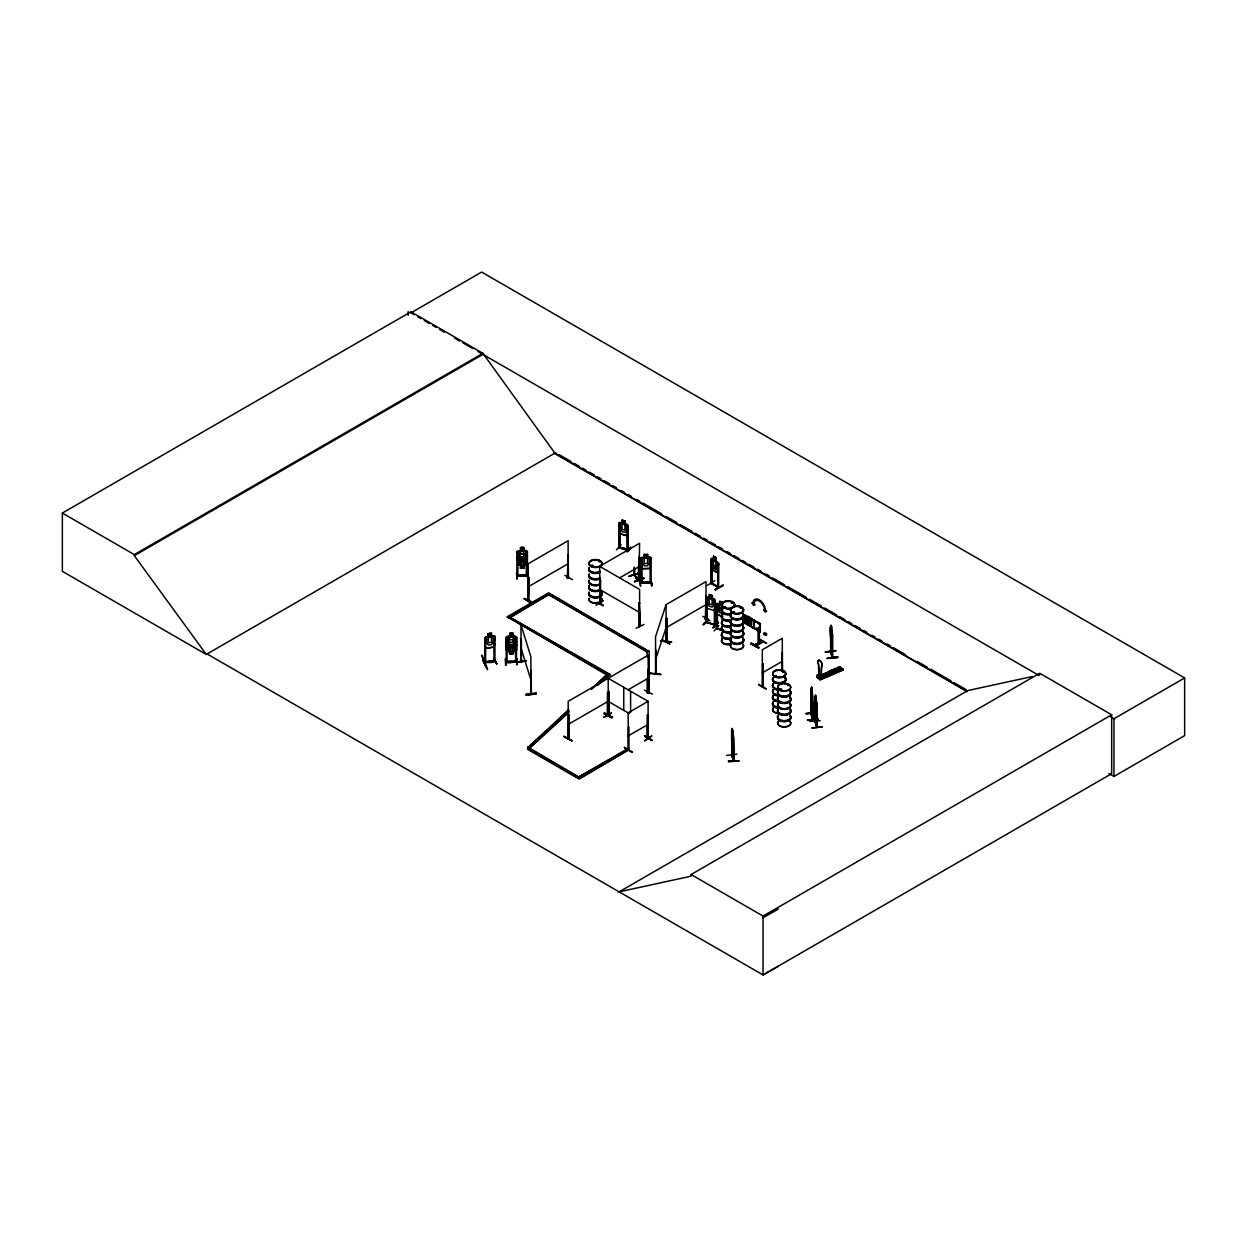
<?xml version="1.0" encoding="UTF-8"?>
<svg xmlns="http://www.w3.org/2000/svg" width="1247" height="1247" viewBox="0 0 1247 1247"><rect width="100%" height="100%" fill="white"/><g stroke="black" fill="none" stroke-linecap="round" stroke-linejoin="round"><path stroke-width="1.5" d="M814.899 721.997L814.852 720.672M816.956 703.744L817.206 727.391L816.567 726.19M530.895 694.002L530.895 656.904L520.981 624.794L521.09 662.453L521.605 661.534M819.606 674.83L818.889 675.936L818.468 664.48A3.538 1.715 66.8 0 1 818.468 660.396A3.538 1.715 66.8 0 1 821.446 662.718A3.538 1.715 66.8 0 1 821.446 666.786L821.009 677.573L818.203 675.905L819.996 675.438L819.201 675.827L818.656 664.402A3.538 1.715 66.8 0 1 818.656 660.318A3.538 1.715 66.8 0 1 821.633 662.64A3.538 1.715 66.8 0 1 821.633 666.709L821.196 677.495L818.001 674.923M732.145 755.136L732.145 754.295M733.283 759.626L733.626 760.374M733.844 760.951L731.833 755.121M831.079 651.37L830.424 650.903L832.248 657.668L832.123 631.185M832.123 657.153L830.705 651.729M660.894 674.019L650.482 673.271M812.639 702.388C811.968 709.029 810.067 692.724 812.062 692.101L812.639 719.566L812.14 691.773M812.467 702.404L812.311 704.555L811.033 696.434L812.311 704.555L812.623 702.31M656.156 673.396L655.673 672.382L656.109 673.38M666.475 641.878L666.21 641.956M811.75 688.983L811.922 690.059M733.142 745.909L731.662 737.975L731.849 741.404M832.326 640.428L832.014 642.673L832.232 640.522M815.897 697.977L815.694 696.637M814.992 707.75L816.426 712.442L816.645 710.291M831.297 626.867L831.328 628.426M818.967 675.219L819.918 675.126M811.501 703.932C812.888 713.362 809.615 712.427 812.623 719.503M812.639 718.724L811.532 713.502L813.06 719.519L812.857 695.857M813.075 719.394L813.075 718.631M759.953 631.496L745.145 623.484L744.397 622.019M631.917 752.19L624.435 747.452L631.948 751.77M765.985 689.217L758.628 684.774M766.172 688.656L758.644 684.385M760 632.12L760.327 623.422L760.296 631.98L759.563 631.652M592.231 566.403L591.468 565.842M592.138 565.904L592.995 565.826L591.296 566.122M599.636 561.571L598.794 561.649L599.869 561.399M725.614 607.071C723.541 609.487 723.525 604.733 725.66 607.32M725.146 607.554L723.961 606.962L725.38 606.743M731.49 602.987L732.628 602.909L731.553 602.893M732.55 603.065L731.49 602.815M731.677 603.018L732.332 602.535M732.877 612.293L734.327 611.903M740.609 608.302L740.656 607.601M741.31 608.24L740.344 608.1M775.852 676.17C778.409 676.622 772.828 676.045 775.369 676.42M776.164 676.482L775.182 676.295M782.57 671.993L783.584 671.665M783.085 671.915L783.085 671.432M779.702 689.7L780.388 689.872M788.166 685.445L787.933 685.601M524.021 599.043C532.095 598.42 536.615 609.502 524.441 598.342M564.065 736.634C588.818 749.463 546.841 727.406 572.014 740.702M597.017 602.488L603.08 605.871M603.454 605.231L597.329 602.27M604.359 713.3L612.542 717.306L611.56 717.882L604.031 713.533L611.934 717.196M604.374 712.925L612.511 717.259M611.918 717.555L604.016 713.565L604.686 713.128M662.251 639.695L669.857 644.029L661.908 639.976M750.85 643.764C757.864 644.387 764.598 652.742 750.85 643.764L758.69 647.832L751.255 643.062M655.704 650.217L655.641 673.333L656.156 672.554M666.958 618.45L665.773 642.33L665.867 619.245L666.709 618.309L666.974 641.55M650.388 673.692L650.482 672.881M671.541 641.909L661.113 640.802M667.036 640.724L665.836 641.535M660.816 674.705L650.466 673.38M706.067 617.811C707.626 618.216 704.181 620.149 705.989 618.699L705.989 581.601L666.038 604.67L655.532 636.734L655.673 673.302M655.532 659.803L666.038 627.74L705.989 604.67M717.539 572.747L718.366 570.471L717.602 572.872L711.772 569.567L710.993 566.309M493.874 660.287L494.919 661.222L494.919 636.422L493.796 647.115L485.909 648.331L484.849 645.603L484.958 638.012M649.858 568.461L651.012 565.608M651.137 565.686L649.952 568.554L641.784 568.741L640.724 566.013M811.189 688.453L812.639 694.766M494.794 661.269C491.677 664.37 481.732 660.551 485.629 662.734L485.613 639.384L484.693 639.524L485.613 639.384M517.022 556.926L518.222 554.027L526.374 553.917L527.45 556.785M517.022 559.17L518.097 561.976L526.265 561.883L527.45 559.046M506.251 642.61L507.435 639.711L515.603 639.68L516.663 642.486M506.36 642.626L507.513 639.805M515.401 647.474L516.554 644.652M506.235 644.855L507.311 647.676L515.479 647.567L516.663 644.73M714.141 610.469L715.217 607.975M715.31 608.022L714.219 610.578L707.033 608.333L706.145 605.154M618.886 530.567L619.79 533.732L627.101 535.836L628.052 533.28M627.101 535.836L628.098 533.389M754.544 645.307L762.026 641.02M485.442 665.727C473.081 632.26 497.366 691.851 482.698 659.834M595.895 605.372L603.408 600.664M611.591 713.113L603.797 717.337L611.248 712.988M707.361 585.389L714.858 580.697M831.578 671.135C828.803 672.912 835.1 673.131 832.482 671.151M815.382 722.013L815.382 710.478M600.68 602.847L599.558 602.582L600.586 602.8M600.384 602.161L600.306 603.875L600.586 580.603L599.636 580.369L600.586 580.603M638.854 625.308L639.96 625.526L638.838 625.48M638.963 626.181L639.96 626.368L639.181 602.893L638.916 626.212L639.68 626.555L639.602 589.41L599.636 566.341L639.602 543.271L638.963 580.697M608.817 691.898L608.926 715.762L608.817 691.898L607.476 692.693L607.398 715.809L609.175 715.108L608.754 714.095L607.398 714.967M711.834 583.066L710.993 582.63L712.099 583.767L712.021 560.651L711.086 560.417L712.021 560.651M711.258 583.284C721.904 588.257 717.415 586.152 718.303 587.696L718.537 562.849L718.537 587.727L711.008 583.44M648.206 738.442L647.349 738.006M731.864 730.103L733.47 736.276L733.47 761.075L731.584 755.074M832.139 642.657C829.941 640.615 829.115 617.062 832.123 631.263M530.645 693.41L530.692 692.553M639.664 579.98L640.818 586.09M640.288 586.043L639.711 579.933M516.632 573.043L516.959 579.247L516.585 573.074M505.861 658.743L506.095 664.807M505.581 664.916L505.409 658.759L506.095 664.495M814.805 696.855L816.754 702.653L816.785 727.453L816.536 700.954M816.769 727.391L814.852 721.514L815.102 696.481M703.495 624.747L708.53 619.4M621.162 544.783L616.392 549.849M714.063 630.966L718.802 625.495M647.427 714.983L648.362 715.513L648.05 738.832L648.113 701.344L608.146 678.274L608.411 715.607M528.666 599.62L529.164 599.963M529.18 599.76L528.572 601.007M638.776 579.528L639.96 579.668L639.165 580.12M641.145 581.164C652.82 587.353 625.667 571.843 639.867 580.541L639.867 557.44M569.224 737.336L568.18 737.507M647.848 691.991L648.175 691.415M647.817 692.818L648.113 669.234L647.848 692.833L648.113 691.462L647.349 691.898M706.316 618.044L705.693 618.372M655.969 673.801L656.078 650.248M634.629 574.477C633.008 574.851 634.006 574.727 633.803 569.209M639.321 579.216C638.573 577.47 637.841 581.133 639.352 579.138M760.031 631.356L747.748 624.264L757.132 629.408M762.307 686.894L762.338 649.781L782.321 638.246L782.243 671.135M758.129 629.127L758.457 627.615L759.283 628.098L759.501 643.577L758.612 643.14M758.082 643.452L758.082 629.034M725.271 606.79L724.304 606.712M732.425 603.018L731.895 603.221M732.955 611.809L732.784 612.698L734.389 612.573M734.062 612.464L732.488 612.277L733.189 611.669M782.945 671.65L783.599 671.728M484.927 662.001L494.919 660.38M717.321 606.026L716.464 605.777L717.321 606.026L717.165 629.127L717.274 628.254L716.355 628.815L716.526 604.047L719.628 603.938M716.526 627.787L716.464 628.847L722.948 630.701M717.274 628.254L716.666 627.802M717.477 605.824L717.415 629.127M717.524 603.33L722.59 604.966L722.746 602.005L719.581 601.163L719.69 604.125L718.132 604.624L718.132 609.923L719.69 612.636L722.59 613.477M716.479 611.716L717.43 614.833L722.948 616.361L717.508 614.755L716.635 611.669M619.681 524.925L618.824 524.66L619.681 524.925L619.681 547.994M625.012 521.012L621.926 520.093L622.019 523.054L620.476 523.537L620.476 528.837L622.019 531.565L624.903 532.422L626.446 530.614L626.446 525.314L624.903 523.911L624.965 521.012L625.059 523.787M627.07 524.379L628.098 525.766L628.145 550.504L618.73 547.745L618.886 522.961L619.868 522.244L627.07 524.379L628.161 525.704M627.194 527.154L628.223 527.216L627.194 527.154L627.522 550.005M619.775 547.168L628.317 549.475L619.946 547.23M627.085 551.361C627.646 548.431 631.98 547.698 630.67 547.215M627.023 551.782L630.733 547.604M627.147 551.751L630.795 547.682M628.753 550.566L631.169 547.807M517.053 575.194L527.434 575.101M526.172 550.535L517.022 551.501L516.85 576.285L527.434 575.943M506.064 660.926L507.248 661.362M506.064 661.767L516.648 661.643M515.479 661.269C520.685 659.725 504.941 665.836 506.282 660.863L507.124 660.91M515.588 638.791L516.539 638.573L515.588 638.573L515.697 661.58M494.81 661.237L484.678 662.812L484.849 637.996L485.909 636.812L493.765 635.674L494.95 636.484L493.687 635.705M484.989 638.074L485.909 636.812M706.098 597.609L709.309 597.609L709.2 594.648L712.255 595.614L713.627 605.294L712.099 607.086L709.247 606.182L707.719 603.439L707.719 598.139L709.2 597.484M706.94 599.511L706.098 599.246L706.94 599.511L706.784 622.612L707.033 621.77M706.176 621.255L715.217 625.23L715.31 600.399L712.162 598.513L712.255 595.614M707.111 597.001L714.235 599.059M714.547 601.662L715.388 601.927L714.547 601.662L714.282 624.918L714.593 623.843L715.217 624.388M708.14 619.291L703.043 624.716L708.093 619.338M706.426 622.113L706.394 621.287M706.94 622.58L707.111 599.324M714.437 624.965L714.5 623.843M717.929 621.941L712.879 627.802L718.443 622.565L712.957 627.755M763.008 686.816L762.681 663.591L762.681 687.019M830.923 671.743L832.949 671.603M651.121 582.801L651.137 558.001L649.905 557.035L641.815 557.284L640.724 558.407L640.537 583.144L640.553 582.053L641.582 582.287M633.757 574.088L634.349 575.506L634.131 567.182M634.692 575.381L634.598 567.666M517.022 551.564L520.607 550.535L520.607 547.698C526.328 544.877 521.605 552.125 526.218 550.441L527.45 551.423L527.325 576.161L527.325 575.101M526.296 565.343L527.341 564.299M523.974 568.305L520.498 568.273L523.974 568.305L523.974 565.39L527.45 564.408M509.711 636.188L506.235 637.186L506.282 662.001M507.513 651.059L515.51 650.965L516.554 649.983M513.078 650.996L514.808 650.03L514.808 644.73L513.078 642.47L513.078 637.201L509.836 637.233L508.09 650.108L509.836 651.028C506.952 655.423 515.899 655.423 513.078 650.996L516.663 650.03L516.663 637.046L513.187 636.157M569.037 712.208L529.258 748.59L527.512 747.951L568.71 709.543M591.452 688.749L607.071 674.471L608.645 675.968L610.11 674.409L510.21 617.452M527.512 747.951L547.402 729.76M554.51 723.26L568.71 710.276M591.452 689.482L607.071 674.471M629.158 750.273L627.693 749.431L577.751 777.536L627.693 748.699L629.158 749.541L579.2 779.11L527.793 749.431L569.037 711.476M597.453 685.491L608.817 675.095M603.127 681.018L608.817 675.812L607.071 675.188M567.369 577.377L568.445 577.049L567.619 577.532M600.54 602.426L599.542 602.582L600.586 603.221M639.82 579.746L639.119 580.354M705.319 618.153L705.241 619.135M706.207 618.917L705.319 619.089L705.989 595.63L706.145 622.409L715.17 625.183M609.082 715.155L607.99 714.531M647.349 692.74L648.175 692.256M648.44 692.49L648.113 655.205L568.196 701.344L568.118 738.489L569.224 738.177L569.115 715.123L568.196 715.373L569.115 715.123M640.631 582.926L651.105 582.598M641.613 583.097L641.613 560.028L640.631 559.856L641.582 559.825L641.706 582.895M651.121 581.959L640.537 582.302M592.481 565.312L591.281 565.842M779.811 689.248L781.588 689.248L779.967 689.139M787.59 685.117L788.353 685.242M527.294 575.35L517.069 575.506M515.588 660.816L516.539 660.801M516.663 661.004L506.095 661.175M488.341 636.593L486.673 637.809L486.673 643.109L488.341 645.12L491.474 644.637L493.157 642.096L493.157 636.796L491.474 636.11L491.567 633.102L488.201 633.616L488.232 636.516L488.232 633.679M530.692 693.472L531.316 694.002L531.253 670.886M819.809 677.651L822.397 676.84L819.809 677.651L820.308 679.864L843.346 669.998L839.917 667.02L816.629 677.043L839.948 667.207C832.357 666.085 846.947 674.736 837.579 667.722M840.696 667.987L817.705 677.916L816.879 676.903M817.331 677.604L840.556 667.691L817.455 677.526M819.856 679.568L819.185 679.023L820.09 679.537L843.097 669.623M842.224 669.14L843.097 669.468L839.917 666.724M628.457 726.705L628.504 750.148M647.848 715.513L648.066 738.801L648.113 715.373L647.162 715.123L647.162 738.286L648.144 738.411L647.209 738.271M781.994 670.98L782.321 652.259L782.586 670.933M644.699 736.166L652.228 740.469M628.457 750.117L628.722 726.861M713.565 559.046L713.565 556.209L716.043 557.612L716.043 560.449M711.772 569.567L711.086 566.263M600.056 603.283L599.636 566.341M528.822 577.392L528.151 600.851M567.369 578.218L568.118 554.712L568.476 577.922L567.369 578.218L568.196 577.735L568.118 540.699L528.151 563.769L528.073 600.898L529.18 600.602M567.619 578.374L568.367 554.868M564.922 575.381L572.498 579.715M599.636 580.369L600.212 603.797M599.901 580.214L599.823 603.626L600.664 603.112M639.96 580.51L639.197 580.915L638.994 557.097M639.851 603.283L638.916 603.049M717.789 564.236L718.724 564.47L717.789 564.236L717.773 587.337M636.141 628.239L643.92 624.451M717.711 586.651L711.834 583.315L718.537 586.901M714.952 589.348C726.642 584.562 725.645 582.084 715.373 590.049M714.952 589.831L722.808 585.716M705.693 619.213L706.254 595.77M710.042 620.757L702.84 616.33M607.663 715.949L607.741 692.833L609.082 692.054M647.739 692.849L648.362 669.374M644.543 690.183L652.462 694.189M607.507 714.858L608.895 714.095M607.476 715.762L608.52 715.077M648.113 737.569L647.442 737.164M644.403 740.702L651.822 735.933L644.746 740.921M207.189 654.005L206.379 654.488L62.35 571.329L62.35 513.063L410.949 311.797L482.916 353.337L554.884 453.16L966.924 691.056M410.949 311.797L410.949 312.872L481.638 272.064L1184.65 677.947L1184.65 735.621L1113.961 776.429L1108.91 773.499M62.35 513.063L134.317 554.603L482.916 353.337M778.315 966.238L763.055 974.936L207.096 653.958L206.269 654.426L134.317 555.679L482.916 354.413M206.269 654.426L555.694 452.692M528.151 586.838L568.118 563.769M606.977 675.017L507.295 616.735L548.711 592.824L648.611 651.215M507.295 617.452L535.602 601.116M538.922 599.199L548.711 593.541L567.026 604.125M619.619 577.875L639.602 566.341M648.611 650.498L647.146 651.339L547.246 593.666L647.146 652.056M610.11 674.409L608.645 675.25L507.295 616.735M744.241 615.441C745.893 613.571 742.838 620.429 744.319 622.066L745.192 623.516M744.319 617.327L745.145 616.579L749.728 619.229L751.692 621.785L751.692 624.435L749.728 624.716L745.145 622.066L744.319 620.164M748.013 616.423L760.296 624.388L748.013 616.423L747.748 617.359C759.657 626.415 759.719 618.481 759.766 627.444M568.196 724.413L608.146 701.344L629.236 713.533M628.129 689.809L648.113 678.274M751.707 618.855L754.232 621.1L754.154 627.802L751.785 627.319M527.793 749.431L529.258 747.857L527.512 747.234M758.753 631.107L747.748 624.264M757.927 628.878L758.768 629.361L758.815 643.966L758.69 629.47C753.344 627.272 759.47 628.597 758.051 630.686M758.457 627.615L759.283 628.098M756.415 629.501L756.415 628.176M757.927 629.127C758.768 627.615 760.218 629.595 758.768 628.644M758.768 629.361L759.594 628.878L758.612 629.517M759.594 630.701L760.327 631.278M648.113 701.344L628.129 712.879L628.504 749.759M754.186 645.213L762.088 640.662L754.606 644.98M755.479 645.494L762.977 641.207M755.853 646.164L763.335 641.831M758.768 638.729L766.64 643.265M628.129 735.948L648.113 724.413M527.793 748.699L579.2 778.377L629.158 749.541M762.338 672.85L782.321 661.315M618.325 892.322L967.75 690.573L1032.126 676.575M619.135 891.839L691.103 876.189L691.103 874.521L1039.702 673.255L1111.669 714.796L1111.669 773.67L763.055 974.936L763.055 916.062L1111.669 714.796M1039.702 674.923L1038.891 675.406L477.897 351.514M1110.625 716.822L1113.961 718.755L1184.65 677.947M763.055 917.745L778.315 909.047M832.934 672.195L830.907 672.024M520.623 550.597L518.877 551.564L518.877 556.863L520.623 559.108L523.865 559.077L525.595 556.785L525.595 551.486L523.865 550.566L523.849 547.651L520.498 547.604L520.498 550.504M733.875 760.171L733.283 737.398M568.055 577.782L568.118 576.94M528.666 600.462L529.087 577.548M568.866 714.967L568.367 738.629L568.71 737.211M591.249 565.421L592.699 565.421M781.37 689.84L779.874 689.731M843.097 669.468L819.809 679.49L816.894 676.887L816.894 675.391L819.232 674.378L819.295 675.609M816.894 675.391L819.482 674.58M829.255 671.276C838.872 677.308 823.908 671.026 831.593 670.278L834.757 673.037L831.593 670.278M833.682 669.39C843.284 675.422 828.32 669.14 836.02 668.392L839.169 671.151L836.02 668.392M840.525 667.504L817.518 677.573M819.232 674.378L818.967 678.197L818.92 675.562M820.962 678.259L842.473 668.984M819.809 678.851L840.743 669.935M819.669 679.397L843.081 669.171M618.902 546.669L619.837 546.934M618.902 547.511L618.995 523.023M528.525 600.976L528.416 577.938M666.584 641.394L666.709 618.309M607.788 715.918L608.146 692.303M568.507 738.583L568.445 715.513M706.176 622.097L715.482 625.028L715.388 601.927M629.034 576.098L638.495 573.339M638.464 579.029L634.349 574.914L638.916 579.559M634.645 581.258C663.045 571.391 615.504 588.865 643.795 578.156M666.225 642.345L666.038 604.67M716.62 628.659L723.12 630.514M775.182 675.578L776.195 675.578M781.183 689.934L780.341 689.809M706.27 622.128L706.426 621.271M713.565 559.233L712.318 559.482L712.318 564.782L713.565 567.744L715.887 569.053L717.134 567.494L717.134 562.194L715.887 560.542M718.101 587.15L718.038 564.08M488.341 633.757L491.474 633.273M493.796 638.105L494.81 638.168L493.796 638.105L494.015 661.424L493.999 660.567M485.909 648.331L493.765 647.053L494.95 644.107M494.015 658.026L496.805 663.996L493.563 657.715M496.758 663.934L493.594 658.073M650.139 581.757L650.996 581.757M517.053 576.036L516.991 575.475M516.445 661.923L516.554 637.092M820.199 720.704L809.786 721.514M822.209 726.892L811.766 727.999L822.194 726.845M521.152 639.352L521.184 662.484M526.359 661.237L515.837 661.986L526.359 660.754M515.822 662.017L526.343 661.081M536.304 693.005C529.383 696.777 516.492 694.158 536.319 693.083M536.397 693.737L525.891 694.517M814.774 696.761L815.039 722.107M816.021 696.855L816.006 708.234L815.117 703.137M814.774 704.368L816.426 712.442M830.408 626.976L830.705 652.337M831.624 627.085L831.609 638.464L830.736 633.367M831.048 629.158L831.609 636.188L831.032 634.349M832.232 632.899L832.014 631.2M832.684 634.52L832.7 657.652L830.876 651.698L831.016 625.106L831.718 627.101M825.358 651.838L835.895 650.638L825.467 652.181M825.436 652.041L835.88 650.95M827.4 658.541L837.844 657.45L827.4 658.447M732.051 754.248L731.833 755.729L732.27 728.482L732.737 741.856L731.864 736.743M731.553 730.368L731.833 755.729M732.753 730.477L732.862 733.298M732.176 737.741L732.737 739.58L732.176 732.55M733.142 734.592L733.47 736.276M726.565 755.417L736.93 754.139M731.818 755.651L732.005 732.005M733.267 759.813L732.192 755.09M728.435 761.106L738.972 760.857L728.451 761.184M728.544 761.901L738.972 760.841M636.11 578.125L643.639 582.427M758.831 639.103L766.359 643.421M812.124 691.804L811.532 686.957L811.922 689.123M811.033 688.827L811.205 714.157M811.641 691.025L812.015 698.055L812.015 692.755M816.458 712.692L805.983 713.565L816.536 712.583M806.03 713.798L816.536 712.894M807.666 720.314C839.512 717.228 786.14 721.748 818.063 719.114M807.588 719.971L818.157 719.425M485.582 661.596L493.828 660.583M608.52 715.903L608.411 692.444M644.2 557.284L644.185 554.385L647.661 554.338L647.661 557.113M650.046 559.56L651.012 559.732L650.046 559.56L650.17 582.895L650.061 581.757L641.472 581.99M641.878 568.648L649.858 568.398M650.825 579.652L651.994 585.731L650.903 579.2M526.374 553.98L518.222 554.027M520.498 568.351L520.498 565.437L517.022 564.486L526.343 565.437M634.068 574.82L637.404 578.156M509.836 651.105L506.235 650.17L506.36 637.217M509.836 653.88L513.078 653.833M517.91 552.998L516.944 553.013L517.91 552.998L517.801 576.005M526.374 552.889L527.325 553.091L526.374 552.889L526.296 576.208M527.325 572.997L528.136 579.107L527.325 572.513M509.711 633.289L513.187 633.242L513.078 636.251L514.808 637.17L513.078 650.046L509.836 650.092L508.09 637.248L509.836 636.282L509.711 633.289L513.187 633.32M507.342 636.219L515.432 636.064M507.124 638.682L506.173 638.698L507.124 638.682L507.03 662.032L507.015 660.848M507.311 647.676L515.479 647.567M517.131 658.681L516.772 664.807L516.617 658.572M647.146 692.116L649.204 692.116M640.771 583.16L650.903 582.879L651.105 581.757M638.947 580.167L633.819 575.054M671.556 641.94L661.019 641.176M661.035 641.005L671.463 641.784M515.697 661.892L515.588 638.573M815.117 697.837L815.522 694.875L816.115 696.87M619.12 547.542L628.317 550.317M628.052 550.535L628.052 525.72M714.593 623.874L715.388 624.124M751.692 627.272L754.154 627.646M815.195 721.405L816.925 726.144M817.003 726.83L815.039 721.514M811.548 689.965L811.283 714.188M531.066 693.348L531.082 670.34M723.12 629.922L717.415 628.519L722.948 630.109M716.464 606.806L722.59 608.567M622.019 520.217L624.903 521.075M619.915 533.607L627.023 535.727M618.73 546.903L619.556 547.152M651.932 585.685L650.903 579.528M709.153 594.71L712.208 595.661M527.419 572.919L527.621 578.67M516.57 658.198L516.835 664.682M639.228 625.121L639.571 626.555M647.583 738.053L647.427 724.242M711.491 583.331L711.336 560.262M713.565 556.396L715.887 557.705L715.887 571.905M713.565 560.184L715.887 561.493M713.565 565.483L715.887 566.793M639.867 626.321L639.181 602.893M564.096 736.572L571.625 740.874M652.056 740.188L644.512 735.855L652.072 740.547M631.98 752.222L624.466 747.436M410.949 312.872L414.3 314.805M417.651 316.738L421.003 318.671M424.339 320.604L429.358 323.503M432.709 325.436L436.06 327.369M439.412 329.302L444.431 332.201M454.469 337.999L459.488 340.899M462.84 342.831L472.878 348.614M559.061 454.625L570.83 461.421M574.197 463.37L579.247 466.284M582.598 468.217L585.965 470.166M589.332 472.099L594.383 475.013M597.749 476.962L601.101 478.91M604.468 480.843L609.518 483.758M612.885 485.707L616.236 487.639M621.287 490.554L624.653 492.503M628.02 494.435L631.372 496.384M636.422 499.299L639.789 501.232M643.156 503.18L661.658 513.858M666.693 516.772L676.794 522.602M680.145 524.535L691.929 531.331M695.28 533.28L700.331 536.194M703.698 538.127L707.065 540.076M710.431 542.024L715.466 544.923M718.833 546.872L722.2 548.82M727.235 551.72L730.602 553.668M733.969 555.616L739.019 558.531M742.386 560.464L745.737 562.413M749.104 564.345L754.154 567.26M757.521 569.209L760.873 571.142M765.923 574.056L769.29 576.005M772.657 577.938L784.425 584.734M787.792 586.682L806.295 597.36M809.646 599.308L821.43 606.104M824.781 608.037L836.566 614.849M839.917 616.782L844.967 619.697M848.334 621.645L851.701 623.578M855.068 625.526L860.103 628.441M863.47 630.374L866.836 632.323M871.871 635.237L875.238 637.17M878.605 639.119L881.972 641.052M887.022 643.966L890.374 645.915M893.74 647.848L905.509 654.659M917.293 661.456L927.378 667.27M930.745 669.218L950.931 680.862M954.282 682.81L966.066 689.607M553.777 453.004L967.173 691.68M745.114 615.052L759.984 623.781M742.277 616.813L743.087 618.995L742.277 618.512M758.238 628.706L759.08 629.174L759.08 628.223M758.768 647.863L751.224 643.125M599.636 589.41L639.602 612.48M570.347 606.042L582.006 612.776M585.342 614.693L646.944 650.264M511.878 618.418L566.808 650.139M570.144 652.056L610.11 675.126M529.258 747.857L579.2 777.427L539.25 754.357M530.926 749.541L535.914 752.424M691.103 874.521L763.055 916.062M818.203 677.355L819.17 678.103M649.858 557.128L651.012 558.11M627.163 550.27L627.366 526.967M818.858 675.282L818.203 674.83L818.001 677.448M714.141 599.199L715.155 600.477M521.028 661.534L521.511 662.375L521.34 638.76M832.248 657.668L832.326 632.868M634.692 581.71L643.842 578.561M718.459 562.896L711.866 558.095L710.993 558.703L711.086 583.565M482.745 659.772L485.488 665.68M641.8 568.803L640.833 558.375M517.131 559.092L518.097 561.976M515.603 639.68L516.554 642.501M815.522 695.842L815.694 698.164M520.981 647.863L530.895 679.974M831.141 626.072L831.5 627.257M732.27 729.448L732.628 730.648M732.27 730.399L732.628 731.584M811.298 688.438L811.781 690.215M759.594 623.157L759.267 623.952M536.413 693.768L525.985 694.906M732.457 731.74L732.27 728.482M650.825 579.169L651.402 585.747M644.185 554.385L644.309 557.378L642.579 558.375L642.579 563.675L644.309 565.889L647.552 565.795L649.282 563.457L649.282 558.157L647.552 557.269L647.536 554.369M815.304 697.416L816.458 711.912M811.298 695.218L812.015 700.331L812.015 688.983M811.781 690.246L811.641 686.957M505.923 658.338L506.173 664.932M1113.961 718.755L1113.961 776.429M831.032 629.049L831.063 652.29M822.147 676.653L822.397 678.337M817.144 675.578L817.144 676.778M762.681 663.591L762.712 687.035M759.517 624.233L759.517 627.6M754.076 621.162L754.076 627.693M748.013 624.108L748.013 624.887M733.641 737.367L733.813 760.982M713.565 556.209L713.565 570.596M711.756 560.791L711.834 583.908M647.146 657.169L647.146 651.339L649.204 651.339L649.204 692.849L647.146 692.849L647.146 678.524M638.511 566.232L638.48 579.777M630.608 691.243L630.608 712.396M623.749 687.284L623.749 710.354M619.853 524.722L619.775 548.01M523.865 568.211L523.865 565.296L525.595 564.33L525.595 559.03L523.865 556.785L523.865 551.501L520.623 551.548L518.877 564.423L520.623 565.343L520.623 568.258M518.019 575.226L518.019 576.27M408.128 311.579L408.128 315.397M134.317 554.603L134.317 555.679M600.15 583.845A6.625 3.819 0 0 1 592.154 584.453A6.625 3.819 0 0 1 589.083 580.167M600.134 572.357A6.594 3.803 0 0 1 592.169 572.965A6.594 3.803 0 0 1 589.098 568.694M600.134 571.297A6.594 3.803 0 0 1 592.169 571.905A6.594 3.803 0 0 1 589.098 567.619M600.134 578.733A6.594 3.803 0 0 1 592.169 579.341A6.594 3.803 0 0 1 589.098 575.054M600.212 578.405A6.703 3.866 0 0 1 592.122 579.013A6.703 3.866 0 0 1 589.005 574.664M600.212 578.078A6.703 3.866 0 0 1 592.122 578.686A6.703 3.866 0 0 1 589.005 574.337M600.134 577.657A6.594 3.803 0 0 1 592.169 578.265A6.594 3.803 0 0 1 589.098 573.979M600.212 572.046A6.703 3.866 0 0 1 592.122 572.654A6.703 3.866 0 0 1 589.005 568.305M600.212 571.718A6.703 3.866 0 0 1 592.122 572.326A6.703 3.866 0 0 1 589.005 567.977M600.15 584.079A6.625 3.819 0 0 1 592.154 584.687A6.625 3.819 0 0 1 589.083 580.385M600.119 584.64A6.562 3.788 0 0 1 592.185 585.233A6.562 3.788 0 0 1 589.13 580.977M601.818 598.17A6.562 3.788 0 0 1 595.474 602.94A6.562 3.788 0 0 1 589.13 598.17M600.15 584.344A6.625 3.819 0 0 1 592.154 584.952A6.625 3.819 0 0 1 589.083 580.65M600.134 590.501A6.594 3.803 0 0 1 592.169 591.109A6.594 3.803 0 0 1 589.098 586.823M600.134 589.441A6.594 3.803 0 0 1 592.169 590.049A6.594 3.803 0 0 1 589.098 585.763M601.849 593.198A6.594 3.803 0 0 1 595.474 597.983A6.594 3.803 0 0 1 589.098 593.198M601.942 592.808A6.703 3.866 0 0 1 595.474 597.687A6.703 3.866 0 0 1 589.005 592.808M601.942 592.481A6.703 3.866 0 0 1 595.474 597.36A6.703 3.866 0 0 1 589.005 592.481M601.849 592.122A6.594 3.803 0 0 1 595.474 596.923A6.594 3.803 0 0 1 589.098 592.122M600.212 590.19A6.703 3.866 0 0 1 592.122 590.797A6.703 3.866 0 0 1 589.005 586.449M600.212 589.862A6.703 3.866 0 0 1 592.122 590.47A6.703 3.866 0 0 1 589.005 586.121M601.849 598.544A6.594 3.803 0 0 1 595.474 603.33A6.594 3.803 0 0 1 589.098 598.544M779.188 689.794A6.703 3.866 0 0 1 773.389 683.995M779.188 690.121A6.609 3.819 0 0 1 773.467 684.385M779.188 695.062A6.562 3.788 0 0 1 773.499 689.373M785.002 677.635A6.703 3.866 0 0 1 779.188 683.434A6.703 3.866 0 0 1 773.389 677.635M779.188 689.045A6.609 3.819 0 0 1 773.467 683.325M784.909 683.325A6.609 3.819 0 0 1 785.579 684.244M784.909 678.025A6.609 3.819 0 0 1 779.188 683.746A6.609 3.819 0 0 1 773.467 678.025M779.188 689.466A6.703 3.866 0 0 1 773.389 683.668M785.002 677.308A6.703 3.866 0 0 1 779.188 683.107A6.703 3.866 0 0 1 773.389 677.308M784.909 676.965A6.609 3.819 0 0 1 779.188 682.686A6.609 3.819 0 0 1 773.467 676.965M779.188 707.937A6.703 3.866 0 0 1 773.389 702.139M779.188 708.265A6.609 3.819 0 0 1 773.467 702.529M779.188 713.206A6.562 3.788 0 0 1 773.499 707.517M779.188 696.013A6.578 3.803 0 0 1 773.499 690.308M779.188 713.596A6.625 3.819 0 0 1 773.452 707.86M779.188 701.578A6.703 3.866 0 0 1 773.389 695.779M779.188 707.189A6.609 3.819 0 0 1 773.467 701.469M779.188 701.89A6.609 3.819 0 0 1 773.467 696.169M779.188 707.61A6.703 3.866 0 0 1 773.389 701.812M779.188 701.25A6.703 3.866 0 0 1 773.389 695.452M779.188 700.814A6.594 3.803 0 0 1 773.483 695.109M790.006 697.447A6.703 3.866 0 0 1 784.207 703.261A6.703 3.866 0 0 1 778.393 697.447M789.912 697.852A6.594 3.803 0 0 1 784.207 703.557A6.594 3.803 0 0 1 778.487 697.852M789.928 702.965A6.625 3.819 0 0 1 784.207 708.701A6.625 3.819 0 0 1 778.471 702.965M789.897 703.23A6.578 3.803 0 0 1 784.207 708.935A6.578 3.803 0 0 1 778.502 703.23M790.006 691.087A6.703 3.866 0 0 1 784.207 696.886A6.703 3.866 0 0 1 778.393 691.087M789.912 696.792A6.594 3.803 0 0 1 784.207 702.497A6.594 3.803 0 0 1 778.487 696.792M789.912 691.493A6.594 3.803 0 0 1 784.207 697.198A6.594 3.803 0 0 1 778.487 691.493M790.006 697.12A6.703 3.866 0 0 1 784.207 702.934A6.703 3.866 0 0 1 778.393 697.12M790.006 690.76A6.703 3.866 0 0 1 784.207 696.559A6.703 3.866 0 0 1 778.393 690.76M789.928 690.417A6.609 3.819 0 0 1 784.207 696.138A6.609 3.819 0 0 1 778.471 690.417M790.006 715.591A6.703 3.866 0 0 1 784.207 721.405A6.703 3.866 0 0 1 778.393 715.591M789.912 715.996A6.594 3.803 0 0 1 784.207 721.701A6.594 3.803 0 0 1 778.487 715.996M789.928 721.093A6.625 3.819 0 0 1 784.207 726.83A6.625 3.819 0 0 1 778.471 721.093M789.897 703.76A6.578 3.803 0 0 1 784.207 709.465A6.578 3.803 0 0 1 778.502 703.76M789.912 721.343A6.594 3.803 0 0 1 784.207 727.048A6.594 3.803 0 0 1 778.487 721.343M789.928 703.448A6.625 3.819 0 0 1 784.207 709.184A6.625 3.819 0 0 1 778.471 703.448M790.006 709.231A6.703 3.866 0 0 1 784.207 715.03A6.703 3.866 0 0 1 778.393 709.231M789.912 714.936A6.594 3.803 0 0 1 784.207 720.641A6.594 3.803 0 0 1 778.487 714.936M789.928 709.621A6.609 3.819 0 0 1 784.207 715.357A6.609 3.819 0 0 1 778.471 709.621M790.006 715.264A6.703 3.866 0 0 1 784.207 721.078A6.703 3.866 0 0 1 778.393 715.264M790.006 708.904A6.703 3.866 0 0 1 784.207 714.702A6.703 3.866 0 0 1 778.393 708.904M789.928 708.561A6.609 3.819 0 0 1 784.207 714.282A6.609 3.819 0 0 1 778.471 708.561M731.521 620.351A6.703 3.866 0 0 1 723.431 619.743A6.703 3.866 0 0 1 722.356 615.067M731.459 620.679A6.594 3.803 0 0 1 723.494 620.071A6.594 3.803 0 0 1 722.449 615.472M731.443 625.635A6.562 3.788 0 0 1 723.525 625.028A6.562 3.788 0 0 1 722.481 620.445M731.475 626.025A6.625 3.819 0 0 1 723.478 625.417A6.625 3.819 0 0 1 722.434 620.803M731.475 626.29A6.625 3.819 0 0 1 723.478 625.682A6.625 3.819 0 0 1 722.434 621.068M731.521 613.992A6.703 3.866 0 0 1 723.431 613.368A6.703 3.866 0 0 1 722.356 608.707M731.459 619.603A6.594 3.803 0 0 1 723.494 618.995A6.594 3.803 0 0 1 722.449 614.397M731.459 614.303A6.594 3.803 0 0 1 723.494 613.695A6.594 3.803 0 0 1 722.449 609.113M731.521 620.024A6.703 3.866 0 0 1 723.431 619.416A6.703 3.866 0 0 1 722.356 614.74M731.521 613.664A6.703 3.866 0 0 1 723.431 613.041A6.703 3.866 0 0 1 722.356 608.38M731.459 613.243A6.594 3.803 0 0 1 723.494 612.636A6.594 3.803 0 0 1 722.449 608.037M731.521 638.495A6.703 3.866 0 0 1 723.431 637.887A6.703 3.866 0 0 1 722.356 633.211M731.459 638.823A6.594 3.803 0 0 1 723.494 638.215A6.594 3.803 0 0 1 722.449 633.616M731.443 643.779A6.562 3.788 0 0 1 723.525 643.171A6.562 3.788 0 0 1 722.481 638.589M731.443 626.571A6.562 3.788 0 0 1 723.525 625.978A6.562 3.788 0 0 1 722.481 621.396M731.475 643.935A6.625 3.819 0 0 1 723.478 643.327A6.625 3.819 0 0 1 722.434 638.713M731.475 644.169A6.625 3.819 0 0 1 723.478 643.561A6.625 3.819 0 0 1 722.434 638.947M731.521 632.135A6.703 3.866 0 0 1 723.431 631.512A6.703 3.866 0 0 1 722.356 626.851M731.459 637.747A6.594 3.803 0 0 1 723.494 637.139A6.594 3.803 0 0 1 722.449 632.541M731.459 632.447A6.594 3.803 0 0 1 723.494 631.839A6.594 3.803 0 0 1 722.449 627.257M731.521 638.168A6.703 3.866 0 0 1 723.431 637.56A6.703 3.866 0 0 1 722.356 632.884M731.521 631.808A6.703 3.866 0 0 1 723.431 631.185A6.703 3.866 0 0 1 722.356 626.524M731.459 631.387A6.594 3.803 0 0 1 723.494 630.779A6.594 3.803 0 0 1 722.449 626.181M742.807 620.18A6.703 3.866 0 0 1 737.008 625.978A6.703 3.866 0 0 1 731.21 620.18M742.729 620.585A6.594 3.803 0 0 1 737.008 626.29A6.594 3.803 0 0 1 731.303 620.585M742.744 625.682A6.625 3.819 0 0 1 737.008 631.418A6.625 3.819 0 0 1 731.272 625.682M742.729 625.978A6.609 3.819 0 0 1 737.008 631.699A6.609 3.819 0 0 1 731.288 625.978M742.807 613.82A6.703 3.866 0 0 1 737.008 619.619A6.703 3.866 0 0 1 731.21 613.82M742.729 619.51A6.609 3.819 0 0 1 737.008 625.23A6.609 3.819 0 0 1 731.288 619.51M742.729 614.21A6.594 3.803 0 0 1 737.008 619.93A6.594 3.803 0 0 1 731.303 614.21M742.807 619.853A6.703 3.866 0 0 1 737.008 625.651A6.703 3.866 0 0 1 731.21 619.853M742.807 613.477A6.703 3.866 0 0 1 737.008 619.291A6.703 3.866 0 0 1 731.21 613.477M742.729 613.134A6.609 3.819 0 0 1 737.008 618.871A6.609 3.819 0 0 1 731.288 613.134M742.807 638.324A6.703 3.866 0 0 1 737.008 644.122A6.703 3.866 0 0 1 731.21 638.324M742.729 638.729A6.594 3.803 0 0 1 737.008 644.434A6.594 3.803 0 0 1 731.303 638.729M742.744 643.826A6.625 3.819 0 0 1 737.008 649.562A6.625 3.819 0 0 1 731.272 643.826M742.713 626.508A6.578 3.803 0 0 1 737.008 632.213A6.578 3.803 0 0 1 731.303 626.508M742.713 644.06A6.578 3.803 0 0 1 737.008 649.765A6.578 3.803 0 0 1 731.303 644.06M742.744 626.165A6.625 3.819 0 0 1 737.008 631.902A6.625 3.819 0 0 1 731.272 626.165M742.807 631.948A6.703 3.866 0 0 1 737.008 637.763A6.703 3.866 0 0 1 731.21 631.948M742.729 637.653A6.609 3.819 0 0 1 737.008 643.374A6.609 3.819 0 0 1 731.288 637.653M742.729 632.354A6.594 3.803 0 0 1 737.008 638.074A6.594 3.803 0 0 1 731.303 632.354M742.807 637.996A6.703 3.866 0 0 1 737.008 643.795A6.703 3.866 0 0 1 731.21 637.996M742.807 631.621A6.703 3.866 0 0 1 737.008 637.435A6.703 3.866 0 0 1 731.21 631.621M742.729 631.278A6.609 3.819 0 0 1 737.008 637.014A6.609 3.819 0 0 1 731.288 631.278M751.037 620.585L748.59 621.193L750.975 625.028L748.075 621.458C745.145 623.484 743.789 619.432 747.499 620.523L745.238 616.875L748.06 620.273L751.037 620.585M763.507 633.819C765.003 637.046 765.923 629.423 763.507 633.819M765.159 634.77C766.671 638.012 767.591 630.374 765.159 634.77M519.235 557.892L521.527 561.228L519.329 564.517L522.29 561.867L525.143 564.439L522.961 561.228C527.528 557.627 523.444 556.1 522.228 560.604L519.235 557.892M508.449 643.577L510.756 646.912L508.542 650.201L511.504 647.567L514.356 650.123L512.19 646.912L514.45 643.499L511.441 646.305L508.62 643.53M638.464 573.184L629.252 576.27L638.464 573.184M548.711 594.507L508.745 618.294L548.711 594.507M766.578 611.279L765.066 612.09L763.538 609.534L764.598 610.142A7.435 4.287 60 0 0 759.345 601.038A7.435 4.287 60 0 0 754.076 604.078L755.121 604.67L753.515 605.418L751.894 602.815L752.939 603.408A8.9 5.144 60 0 1 759.236 599.776A8.9 5.144 60 0 1 765.533 610.687L766.578 611.279M490.928 633.835L488.902 634.146L488.902 635.097L490.928 634.785L490.928 633.835M491.474 637.061L488.341 637.544L488.341 642.844L491.474 642.361L491.474 637.061M815.211 698.398L816.006 705.973L815.211 698.398M837.75 656.748L827.307 658.198L837.75 656.748M646.975 554.931L644.886 554.993L644.886 555.944L646.975 555.866L646.975 554.931M647.552 558.22L644.309 558.313L644.309 563.613L647.552 563.519L647.552 558.22M523.865 556.785L520.623 556.832L523.865 556.801M523.865 559.061L520.623 559.108L520.623 564.392L523.865 564.361L523.865 559.061M523.272 566.73L521.199 566.762L521.199 567.697L523.272 567.681L523.272 566.73M513.078 642.47L509.836 642.517L513.078 642.486M513.078 644.746L509.836 644.793L513.078 644.761M512.501 652.415L510.413 652.446L510.413 653.397L512.501 653.366L512.501 652.415M523.272 548.197L521.199 548.228L521.199 549.179L523.272 549.148L523.272 548.197M512.501 633.897L510.413 633.912L510.413 634.863L512.501 634.832L512.501 633.897M722.06 602.457L720.205 601.911L722.06 603.392L722.06 602.457M722.59 605.917L719.69 605.076L719.69 610.375L722.59 611.217L722.59 605.917M624.388 521.386L622.534 520.841L624.388 522.337L624.388 521.386M624.903 524.847L622.019 523.989L622.019 529.289L624.903 530.146L624.903 524.847M711.601 596.035L709.761 595.474L711.601 596.986L711.601 596.035M712.099 599.511L709.247 598.622L709.247 603.922L712.099 604.811L712.099 599.511M715.466 557.939L713.985 557.097L715.466 558.89L715.466 557.939M531.97 603.127L524.379 598.731L531.877 603.127M749.728 620.647L745.145 617.998L745.145 620.647L749.728 623.297L749.728 620.647M592.185 566.559A6.578 3.803 0 0 0 602.052 563.27A6.578 3.803 0 0 0 592.185 559.981A6.578 3.803 0 0 0 592.185 566.559M592.185 567.089A6.562 3.788 0 0 0 602.036 563.815A6.562 3.788 0 0 0 592.185 560.527A6.562 3.788 0 0 0 592.185 567.089M590.797 566.2A6.625 3.819 0 0 0 601.865 564.486A6.625 3.819 0 0 0 593.759 559.809A6.625 3.819 0 0 0 590.797 566.2M774.543 676.217A6.578 3.803 0 0 0 785.548 674.518A6.578 3.803 0 0 0 777.489 669.857A6.578 3.803 0 0 0 774.543 676.217M775.899 677.37A6.578 3.803 0 0 0 785.766 674.081A6.578 3.803 0 0 0 775.899 670.792A6.578 3.803 0 0 0 775.899 677.37M773.467 689.7A6.609 3.819 0 0 0 779.188 695.436A6.625 3.819 0 0 1 773.452 689.716M775.883 676.856A6.625 3.819 0 0 0 785.813 673.551A6.625 3.819 0 0 0 775.883 670.231A6.625 3.819 0 0 0 775.883 676.856M780.903 690.277A6.578 3.803 0 0 0 790.785 686.988A6.578 3.803 0 0 0 780.903 683.699A6.578 3.803 0 0 0 780.903 690.277M780.903 690.807A6.578 3.803 0 0 0 790.785 687.518A6.578 3.803 0 0 0 780.903 684.229A6.578 3.803 0 0 0 780.903 690.807M724.881 607.897A6.578 3.803 0 0 0 734.748 604.608A6.578 3.803 0 0 0 724.881 601.319A6.578 3.803 0 0 0 724.881 607.897M724.881 608.427A6.578 3.803 0 0 0 734.748 605.138A6.578 3.803 0 0 0 724.881 601.849A6.578 3.803 0 0 0 724.881 608.427M724.85 608.131A6.625 3.819 0 0 0 734.779 604.826A6.625 3.819 0 0 0 724.85 601.506A6.625 3.819 0 0 0 724.85 608.131M733.704 613.041A6.609 3.819 0 0 0 743.617 609.736A6.609 3.819 0 0 0 733.704 606.432A6.609 3.819 0 0 0 733.704 613.041M733.719 613.555A6.578 3.803 0 0 0 743.586 610.266A6.578 3.803 0 0 0 733.719 606.977A6.578 3.803 0 0 0 733.719 613.555M733.704 613.243A6.625 3.819 0 0 0 743.633 609.939A6.625 3.819 0 0 0 733.704 606.634A6.625 3.819 0 0 0 733.704 613.243"/></g></svg>
